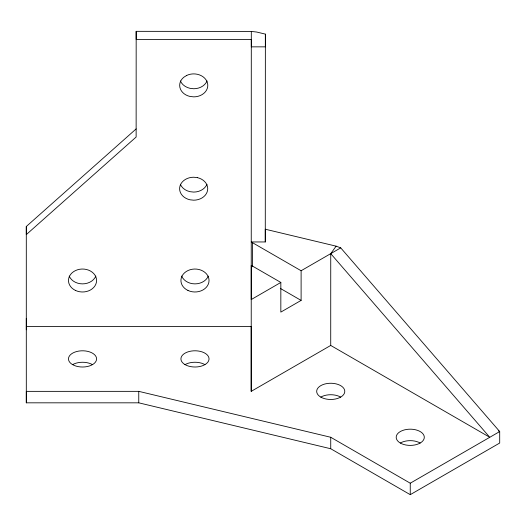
<?xml version="1.0" encoding="UTF-8"?>
<svg xmlns="http://www.w3.org/2000/svg" width="526" height="526" viewBox="0 0 526 526"><rect width="100%" height="100%" fill="white"/><g stroke="black" fill="none" stroke-linecap="round" stroke-linejoin="round"><path stroke-width="0.79" d="M26.313 402.824L26.313 391.364L138.759 391.351L330.729 437.27L410.254 483.203L410.254 494.664L330.729 448.744L138.759 402.824L26.313 402.824L26.3 318.315M26.3 329.795L26.3 226.489L136.135 128.916M251.31 31.422L251.31 46.847L265.367 46.847L265.367 34.118L256.688 32.04L251.31 31.422L136.175 31.336L136.135 137.03L26.307 234.603L26.3 226.489M138.759 402.824L138.759 391.351M410.254 494.664L499.7 443.03L499.7 431.557L340.723 247.871L336.121 246.161L330.742 253.657L330.722 345.444L251.211 391.344L251.296 39.47L136.181 39.443L136.175 31.336M252.506 266.748L252.506 242.696L251.224 241.953L265.282 241.953L265.367 34.118M280.838 282.449L251.231 299.557L251.231 265.36L280.838 282.449L280.831 312.109L301.109 300.405L301.109 270.745L252.506 242.696M330.729 448.744L330.729 437.27M301.109 270.745L340.723 247.871M410.254 483.203L499.7 431.557L498.28 430.735M26.3 326.429L251.204 326.422L251.211 391.344M336.121 246.161L265.282 229.218L265.282 241.953M280.68 288.616L301.109 300.405M330.722 345.444L489.759 437.284L330.742 253.657M72.595 364.643A14.057 8.114 0 0 0 96.113 361A14.057 8.114 0 0 0 78.893 351.066A14.057 8.114 0 0 0 72.595 364.643A14.057 8.114 0 0 1 92.471 364.63M400.312 443.03A14.057 8.114 0 0 0 423.825 439.394A14.057 8.114 0 0 0 406.611 429.453A14.057 8.114 0 0 0 400.312 443.03A14.057 8.114 0 0 1 420.182 443.017M320.788 397.104A14.057 8.114 0 0 0 344.306 393.474A14.057 8.114 0 0 0 327.087 383.533A14.057 8.114 0 0 0 320.788 397.104A14.057 8.114 0 0 1 340.664 397.097M185.04 364.623A14.057 8.114 0 0 1 204.916 364.623M95.837 276.084A14.057 11.48 0 0 1 82.523 283.876A14.057 11.48 0 0 1 69.215 276.084M180.418 80.945A14.057 11.48 0 0 0 190.096 88.342L193.732 88.749A14.057 11.48 0 0 0 207.047 80.951M208.289 276.084A14.057 11.48 0 0 1 194.975 283.876A14.057 11.48 0 0 1 181.667 276.084M206.974 184.284A14.057 11.48 0 0 1 193.66 192.082L190.024 191.681A14.057 11.48 0 0 1 180.346 184.284M186.71 75.435L183.798 77.25A14.057 11.48 0 0 0 190.096 96.468L193.739 96.863A14.057 11.48 0 0 0 207.671 86.875A14.057 11.48 0 0 0 197.375 74.291A14.07 11.684 0.3 0 0 186.71 75.435M197.303 177.624L193.667 177.229A14.057 11.48 0 0 0 179.728 187.21A14.057 11.48 0 0 0 190.024 199.801L193.667 200.189A14.057 11.48 0 0 0 207.599 190.208A14.057 11.48 0 0 0 197.303 177.624M185.047 364.636A14.057 8.114 0 0 0 208.559 361A14.057 8.114 0 0 0 191.346 351.059A14.057 8.114 0 0 0 185.047 364.636M75.501 290.451A14.057 11.48 0 0 0 96.587 280.509A14.057 11.48 0 0 0 75.501 270.568A14.057 11.48 0 0 0 75.501 290.451M187.953 290.451A14.057 11.48 0 0 0 209.039 280.509A14.057 11.48 0 0 0 187.953 270.568A14.057 11.48 0 0 0 187.953 290.451"/></g></svg>
